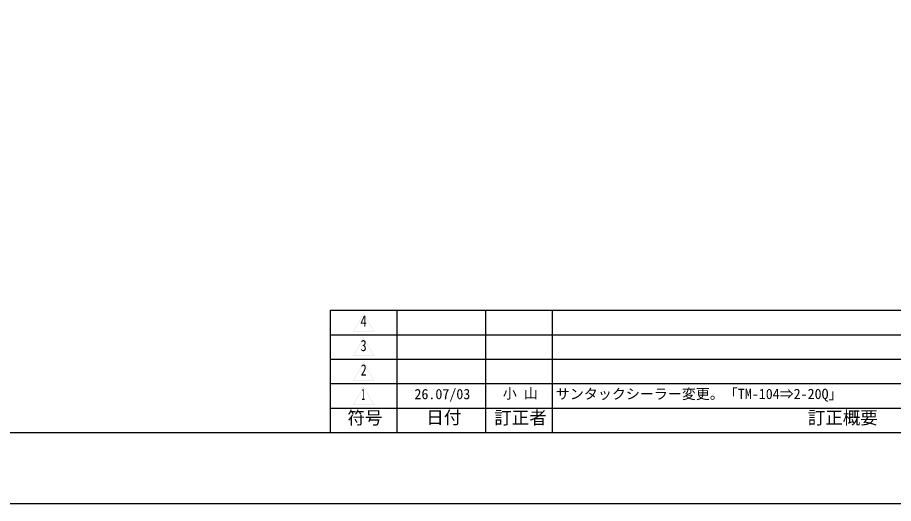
# Model space of a CAD drawing. Units: millimetres on the paper, with parts at other scales. Extents: x -210 to 1470, y -148 to 1040.
# Drawn here: x 541.5 to 1034.3, y -148.5 to 125.1 of the extents above; entities that cross this region are included whole.
import ezdxf
from ezdxf.enums import TextEntityAlignment as Align

# ---------------------------------------------------------------- set-up
doc = ezdxf.new("R2010")
doc.units = ezdxf.units.MM
for name, color, linetype in [('0-0_0', 7, 'Continuous'), ('0-7_図面枠', 7, 'Continuous'), ('0-9_文字', 5, 'Continuous'), ('0-D_表題欄', 7, 'Continuous'), ('0-F_輪郭線', 2, 'Continuous')]:
    doc.layers.add(name, color=color, linetype=linetype)
doc.styles.add('MS Gothic', font='')
doc.styles.get('MS Gothic').set_extended_font_data('MS Gothic')

# ---------------------------------------------------------------- blocks, each defined once
blk = doc.blocks.new('囲い文字1')
at = {"layer": '0-9_文字'}
for points in [[(-1.1646, -12.9815), (-1.2512, -13.0315), (0.467, -10.1554), (0.467, -10.0554)], [(0.467, -10.1554), (0.467, -10.0554), (2.0986, -12.9815), (2.1852, -13.0315)], [(2.0986, -12.9815), (2.1852, -13.0315), (-1.1646, -12.9815), (-1.2512, -13.0315)]]:
    blk.add_solid(points, dxfattribs=at)
at = {"layer": '0-9_文字', "style": 'MS Gothic', "width": 0.4}
blk.add_text('1', height=1.828, dxfattribs=at).set_placement((0.0909, -12.7867), align=Align.BOTTOM_LEFT)
blk = doc.blocks.new('U121')
at = {"layer": '0-0_0', "xscale": 3.446988, "yscale": 3.446988}
blk.add_blockref('囲い文字1', (4.164, 34.833), dxfattribs=at)
blk = doc.blocks.new('囲い文字2')
at = {"layer": '0-9_文字'}
for points in [[(-8.3757, 15.6578), (-8.4623, 15.6078), (-6.7441, 18.4839), (-6.7441, 18.5839)], [(-6.7441, 18.4839), (-6.7441, 18.5839), (-5.1124, 15.6578), (-5.0258, 15.6078)], [(-5.1124, 15.6578), (-5.0258, 15.6078), (-8.3757, 15.6578), (-8.4623, 15.6078)]]:
    blk.add_solid(points, dxfattribs=at)
at = {"layer": '0-9_文字', "style": 'MS Gothic', "width": 0.8}
blk.add_text('2', height=1.828, dxfattribs=at).set_placement((-7.2456, 15.8526), align=Align.BOTTOM_LEFT)
blk = doc.blocks.new('U122')
at = {"layer": '0-0_0', "xscale": 3.446988, "yscale": 3.446988}
blk.add_blockref('囲い文字2', (29.02, -63.886), dxfattribs=at)
blk = doc.blocks.new('囲い文字3')
at = {"layer": '0-9_文字'}
for points in [[(-4.1526, 7.2498), (-4.2392, 7.1998), (-2.521, 10.0759), (-2.521, 10.1759)], [(-2.521, 10.0759), (-2.521, 10.1759), (-0.8893, 7.2498), (-0.8027, 7.1998)], [(-0.8893, 7.2498), (-0.8027, 7.1998), (-4.1526, 7.2498), (-4.2392, 7.1998)]]:
    blk.add_solid(points, dxfattribs=at)
at = {"layer": '0-9_文字', "style": 'MS Gothic', "width": 0.8}
blk.add_text('3', height=1.828, dxfattribs=at).set_placement((-3.0321, 7.4446), align=Align.BOTTOM_LEFT)
blk = doc.blocks.new('U123')
at = {"layer": '0-0_0', "xscale": 3.446988, "yscale": 3.446988}
blk.add_blockref('囲い文字3', (14.463, -34.904), dxfattribs=at)
blk = doc.blocks.new('囲い文字4')
at = {"layer": '0-9_文字'}
for points in [[(-4.4625, 5.3378), (-4.5491, 5.2878), (-2.8309, 8.1639), (-2.8309, 8.2639)], [(-2.8309, 8.1639), (-2.8309, 8.2639), (-1.1992, 5.3378), (-1.1126, 5.2878)], [(-1.1992, 5.3378), (-1.1126, 5.2878), (-4.4625, 5.3378), (-4.5491, 5.2878)]]:
    blk.add_solid(points, dxfattribs=at)
at = {"layer": '0-9_文字', "style": 'MS Gothic', "width": 0.85}
blk.add_text('4', height=1.828, dxfattribs=at).set_placement((-3.371, 5.5326), align=Align.BOTTOM_LEFT)
blk = doc.blocks.new('U124')
at = {"layer": '0-0_0', "xscale": 3.446988, "yscale": 3.446988}
blk.add_blockref('囲い文字4', (15.531, -28.313), dxfattribs=at)

msp = doc.modelspace()

# ---------------------------------------------------------------- linework, layer by layer
at = {"layer": '0-7_図面枠'}
msp.add_lwpolyline([(1470, -148.5), (1470, 1039.5), (-210, 1039.5), (-210, -148.5)], close=True, dxfattribs=at)
at = {"layer": '0-D_表題欄'}
for p, q in [((717.5, -39.75), (1167.5, -39.75)), ((717.5, -108.5), (717.5, -39.75)), ((755, -108.5), (755, -39.75)), ((805, -108.5), (805, -39.75)), ((842.5, -108.5), (842.5, -39.75)), ((717.5, -53.5), (1167.5, -53.5)), ((717.5, -67.25), (1167.5, -67.25)), ((717.5, -81), (1167.5, -81)), ((717.5, -94.75), (1167.5, -94.75)), ((717.5, -108.5), (1167.5, -108.5))]:
    msp.add_line(p, q, dxfattribs=at)
at = {"layer": '0-F_輪郭線'}
msp.add_lwpolyline([(1430, 999.5), (-170, 999.5), (-170, -108.5), (1430, -108.5)], close=True, dxfattribs=at)

# ---------------------------------------------------------------- block references
at = {"layer": '0-D_表題欄'}
for name, p in [('U124', (730.476, -41.625)), ('U123', (730.476, -55.375)), ('U122', (730.476, -69.125)), ('U121', (730.476, -82.875))]:
    msp.add_blockref(name, p, dxfattribs=at)

# ---------------------------------------------------------------- texts
at = {"layer": '0-D_表題欄', "style": 'MS Gothic'}
for s, height, p in [('26.07/03', 5.773, (764.817, -91.515)), ('小 山', 5.773, (814.537, -91.134)), ('サンタックシーラー変更。「TM-104⇒2-20Q」', 5.773, (844.375, -91.438)), ('符号', 7.216, (727.094, -106.003)), ('日付', 7.216, (771.491, -105.813)), ('訂正者', 7.216, (809.721, -105.984)), ('訂正概要', 7.216, (986.098, -106.003))]:
    msp.add_text(s, height=height, dxfattribs=at).set_placement(p, align=Align.BOTTOM_LEFT)

doc.saveas('drawing.dxf')
